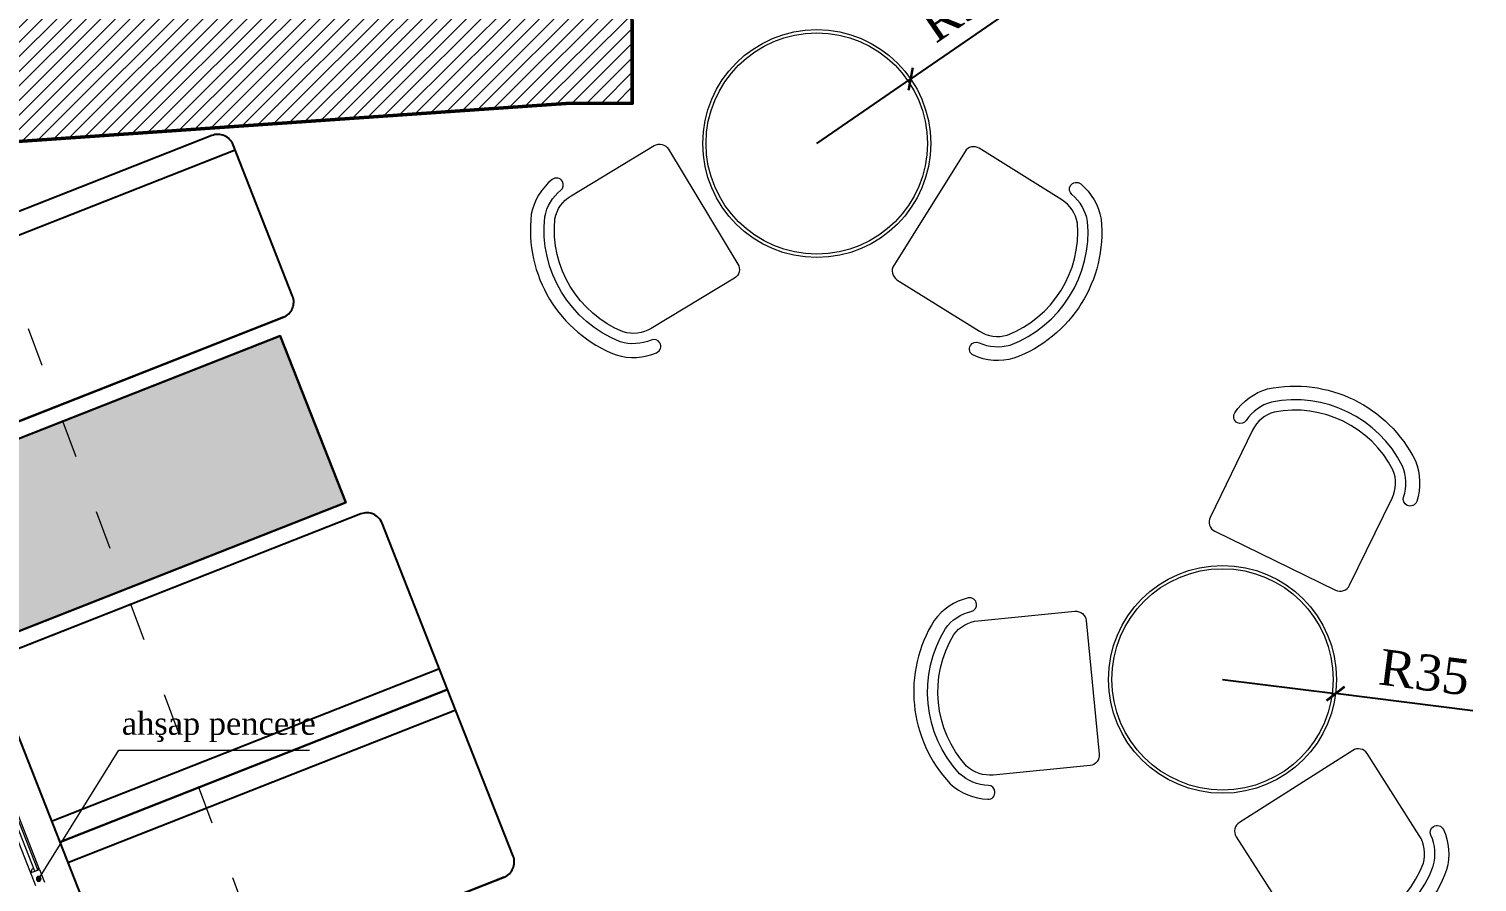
# Model space of a CAD drawing. Header units: millimetres. Extents: x 4980 to 19099, y 3891 to 5773.
# Drawn here: x 5413.5 to 5858.1, y 4809.1 to 5071.3 of the extents above; entities that cross this region are included whole.
import ezdxf

# ---------------------------------------------------------------- set-up
doc = ezdxf.new("R2010")
doc.units = ezdxf.units.MM
doc.linetypes.add('ACAD_ISO03W100', pattern=[30, 12, -18])
for name, color, linetype, lineweight in [('02_03 Sitzmöbel_Stift_Nr__7', 7, 'Continuous', 25), ('02_04 Tische_Stift_Nr__7', 7, 'Continuous', 25), ('a 0', 252, 'Continuous', 0), ('a 2', 132, 'Continuous', 20), ('a duvar', 84, 'Continuous', 50), ('a pencere 0', 252, 'Continuous', 0), ('a pencere cam', 121, 'Continuous', 0), ('a pencere doğrama', 41, 'Continuous', 20), ('a pencere görünüş', 62, 'Continuous', 9), ('no3_duvar tarama', 253, 'Continuous', 9), ('PLAN YAZI', 4, 'Continuous', 9)]:
    doc.layers.add(name, color=color, linetype=linetype, lineweight=lineweight)
for name, color, linetype, lineweight, true_color in [('02_04 Tische_Stift_Nr__23', 7, 'Continuous', 20, 0xa46651), ('no3_mermer gorunus on_Stift_Nr__32', 7, 'Continuous', 20, 0xffc58a), ('no3_tefris ön ince_Stift_Nr__194', 7, 'Continuous', 20, 0x3e007e)]:
    doc.layers.add(name, color=color, linetype=linetype, lineweight=lineweight, true_color=true_color)
doc.layers.add('Kıtc-002 Çizgi', color=7, linetype='Continuous')
doc.styles.add('ROMANSTW', font='georgia.ttf')
doc.styles.get("Standard").update_dxf_attribs({"font": 'stylu.ttf', "height": 10})
doc.dimstyles.new('M1', dxfattribs={"dimtxt": 11, "dimasz": 5, "dimexe": 2, "dimexo": 5, "dimgap": 3, "dimtad": 1, "dimdec": 1, "dimzin": 12, "dimdsep": 46, "dimtxsty": 'ROMANSTW', "dimblk": 'ARCHTICK', "dimcen": 0.09, "dimclrd": 251, "dimclre": 251, "dimclrt": 1, "dimadec": 0, "dimazin": 0, "dimtfac": 1, "dimtdec": 1, "dimtix": 1, "dimtmove": 0, "dimatfit": 3, "dimldrblk": 'ARCHTICK', "dimfxl": 1, "dimtolj": 1, "dimtzin": 0, "dimarcsym": 0})

# ---------------------------------------------------------------- blocks, each defined once
blk = doc.blocks.new('ththh')
at = {"layer": 'PLAN YAZI'}
h = blk.add_hatch(color=256, dxfattribs=at)
h.dxf.hatch_style = 1
edge = h.paths.add_edge_path()
edge.add_ellipse((-68255.92, -25917.14), major_axis=(-0.021, 0.888), ratio=0.6911, start_angle=0, end_angle=360)
for p, q in [((-68255.92, -25917.14), (-68231.35, -25877.67)), ((-68231.35, -25877.67), (-68172.76, -25877.66))]:
    blk.add_line(p, q, dxfattribs=at)
blk.add_ellipse((-68255.92, -25917.14), major_axis=(0, 0.888), ratio=0.6911, start_param=4.712389, end_param=10.995574, dxfattribs=at)
at = {"layer": 'PLAN YAZI', "insert": (-68230.4, -25865.89), "char_height": 7, "width": 63.3955, "attachment_point": 1}
blk.add_mtext('{\\fTimes New Roman|b0|i0|c162|p18;ahşap pencere}', dxfattribs=at)
blk = doc.blocks.new('Spangentisch')
at = {"layer": '02_04 Tische_Stift_Nr__7', "linetype": 'Continuous'}
for p, q in [((1.2, 0.6), (0, 0.6)), ((0, 0.6), (0, 0)), ((1.2, 0), (1.2, 0.6)), ((0, 0), (1.2, 0))]:
    blk.add_line(p, q, dxfattribs=at)
blk = doc.blocks.new('S2')
at = {"layer": 'no3_tefris ön ince_Stift_Nr__194', "linetype": 'Continuous', "flags": 128}
for points in [[(-366.36, 3123.35, 0.178701), (-357.54, 3126.97, 0.336852), (-353.17, 3171.56, 0.178701), (-361.12, 3176.83, -0.375565), (-362.74, 3179.09, -0.453948), (-360.15, 3180.95, -0.178701), (-349.76, 3174.06, -0.3419), (-354.67, 3123.85, -0.178701), (-366.2, 3119.12, -0.453948), (-368.39, 3121.44, -0.375565)], [(-363.24, 3173.97), (-392.93, 3176.87, 0.414214), (-396.4, 3174.02), (-400.42, 3132.94, 0.414214), (-397.57, 3129.47), (-367.88, 3126.56, 0.213422), (-359.69, 3129.31, 0.332144), (-355.73, 3169.69, 0.213422)]]:
    blk.add_lwpolyline(points, format="xyb", close=True, dxfattribs=at)
blk = doc.blocks.new('_ArchTick')
at = {"layer": 'Kıtc-002 Çizgi', "color": 0, "const_width": 0.15}
blk.add_lwpolyline([(-0.5, -0.5), (0.5, 0.5)], dxfattribs=at)
blk = doc.blocks.new('*D95')
at = {"layer": 'Defpoints', "color": 0, "transparency": 16777216}
for p in [(5684.21, 5055.92), (5655.38, 5036.07)]:
    blk.add_point(p, dxfattribs=at)
at = {"layer": 'no3_duvar tarama', "color": 251, "lineweight": -2, "transparency": 16777216}
for p in [(5719.21, 5080), (5655.38, 5036.07)]:
    blk.add_line(p, (5684.21, 5055.92), dxfattribs=at)
at = {"layer": 'no3_duvar tarama', "color": 251, "lineweight": -2, "transparency": 16777216, "xscale": 5, "yscale": 5, "zscale": 5, "rotation": 214.5375401963882}
blk.add_blockref('_ArchTick', (5684.21, 5055.92), dxfattribs=at)
at = {"layer": 'no3_duvar tarama', "color": 1, "transparency": 16777216, "insert": (5700.22, 5078.95), "char_height": 11, "attachment_point": 5, "rotation": 34.5375, "style": 'ROMANSTW'}
blk.add_mtext('\\A1;R35', dxfattribs=at)
blk = doc.blocks.new('*D96')
at = {"layer": 'Defpoints', "color": 0, "transparency": 16777216}
for p in [(5779.95, 4871.43), (5814.67, 4867.04)]:
    blk.add_point(p, dxfattribs=at)
at = {"layer": 'no3_duvar tarama', "color": 251, "lineweight": -2, "transparency": 16777216}
for p in [(5779.95, 4871.43), (5856.82, 4861.71)]:
    blk.add_line(p, (5814.67, 4867.04), dxfattribs=at)
at = {"layer": 'no3_duvar tarama', "color": 251, "lineweight": -2, "transparency": 16777216, "xscale": 5, "yscale": 5, "zscale": 5, "rotation": 172.7926994677498}
blk.add_blockref('_ArchTick', (5814.67, 4867.04), dxfattribs=at)
at = {"layer": 'no3_duvar tarama', "color": 1, "transparency": 16777216, "insert": (5841.95, 4873.56), "char_height": 11, "attachment_point": 5, "rotation": 352.7927, "style": 'ROMANSTW'}
blk.add_mtext('\\A1;R35', dxfattribs=at)

msp = doc.modelspace()

# ---------------------------------------------------------------- hatches: boundary and pattern name
at = {"layer": '02_04 Tische_Stift_Nr__23', "linetype": 'Continuous'}
msp.add_hatch(color=256, dxfattribs=at).paths.add_polyline_path([(5399.13, 4881.86), (5510.8, 4925.8), (5490.65, 4976.98), (5378.99, 4933.04)])
at = {"layer": 'no3_duvar tarama'}
h = msp.add_hatch(dxfattribs=at)
h.set_pattern_fill('ANSI31', color=256, style=0)
h.set_pattern_definition([(45, (77489.65, 25972.4954), (-2.24506403, 2.24506403), [])])
h.paths.add_polyline_path([(5392.29, 5035.47), (5339.92, 5016.07), (5331.54, 5012.96), (5315.7, 5006.78), (5281.87, 5093.4), (5293.19, 5097.81), (5299.33, 5082.04), (5371.06, 5106.85), (5541.43, 5099.14), (5545.31, 5115), (5598.57, 5099.83), (5598.74, 5048.43), (5578.32, 5048.36)])

# ---------------------------------------------------------------- linework, layer by layer
at = {"layer": '02_03 Sitzmöbel_Stift_Nr__7', "linetype": 'Continuous'}
for p, q in [((5476.79, 5034.05), (5357.68, 4987.18)), ((5491.61, 4982.73), (5377.16, 4937.69)), ((5515.42, 4922.25), (5400.96, 4877.2)), ((5539.53, 4874.62), (5420.43, 4827.74)), ((5422.92, 4821.4), (5542.03, 4868.27)), ((5422.92, 4821.4), (5542.03, 4868.27)), ((5544.52, 4861.96), (5425.41, 4815.08)), ((5559.34, 4810.64), (5444.89, 4765.6))]:
    msp.add_line(p, q, dxfattribs=at)
msp.add_lwpolyline([(5377.16, 4937.69), (5491.61, 4982.73, 0.414214), (5494.44, 4989.22), (5476.14, 5035.71, 0.414214), (5469.65, 5038.54), (5355.2, 4993.49), (5377.16, 4937.69)], format="xyb", close=True, dxfattribs=at)
at = {"layer": '02_03 Sitzmöbel_Stift_Nr__7', "linetype": 'Continuous', "flags": 128}
for points in [[(5422.92, 4821.4), (5542.03, 4868.27), (5521.9, 4919.43, 0.414214), (5515.42, 4922.25), (5400.96, 4877.2)], [(5444.89, 4765.6), (5559.34, 4810.64, 0.414214), (5562.16, 4817.12), (5542.03, 4868.27), (5422.92, 4821.4)]]:
    msp.add_lwpolyline(points, format="xyb", close=True, dxfattribs=at)
at = {"layer": '02_04 Tische_Stift_Nr__7', "linetype": 'Continuous', "flags": 128}
msp.add_lwpolyline([(5399.13, 4881.86), (5510.8, 4925.8), (5490.65, 4976.98), (5378.99, 4933.04)], close=True, dxfattribs=at)
at = {"layer": 'a 2', "linetype": 'ACAD_ISO03W100', "elevation": -0.53}
msp.add_lwpolyline([(5392.29, 5035.47), (5533.01, 4657.03)], dxfattribs=at)
at = {"layer": 'a duvar', "elevation": -0.53}
msp.add_lwpolyline([(5281.87, 5093.4), (5293.19, 5097.81), (5299.33, 5082.04), (5371.06, 5106.85), (5541.43, 5099.14), (5545.31, 5115), (5598.57, 5099.83), (5598.74, 5048.43), (5578.32, 5048.36), (5392.29, 5035.47), (5339.92, 5016.07), (5331.54, 5012.96), (5315.7, 5006.78), (5281.87, 5093.4)], dxfattribs=at)
at = {"layer": 'a pencere 0', "elevation": -0.53}
msp.add_lwpolyline([(5416.71, 4813.04), (5416.07, 4813.32)], dxfattribs=at)
msp.add_lwpolyline([(5416.71, 4813.04), (5416.07, 4813.32)], dxfattribs=at)
at = {"layer": 'a pencere cam', "elevation": -0.53}
for points in [[(5415.32, 4812.49), (5402.32, 4845.52)], [(5416.25, 4812.85), (5403.25, 4845.89)]]:
    msp.add_lwpolyline(points, dxfattribs=at)
at = {"layer": 'a pencere doğrama', "elevation": -0.53}
for points in [[(5414.49, 4813.23), (5413.92, 4811.94)], [(5414.49, 4813.23), (5413.92, 4811.94)], [(5413.92, 4811.94), (5416.71, 4813.04)], [(5413.92, 4811.94), (5416.71, 4813.04)], [(5413.92, 4811.94), (5416.25, 4812.85)], [(5413.92, 4811.94), (5416.25, 4812.85)], [(5413.92, 4811.94), (5415.45, 4808.04)], [(5414.49, 4813.23), (5414.95, 4813.42)], [(5414.49, 4813.23), (5414.95, 4813.42)], [(5416.25, 4812.85), (5416.71, 4813.04)], [(5416.25, 4812.85), (5416.71, 4813.04)], [(5416.71, 4813.04), (5418.25, 4809.14)]]:
    msp.add_lwpolyline(points, dxfattribs=at)
at = {"layer": 'a pencere görünüş', "elevation": -0.53}
for points in [[(5400.92, 4844.97), (5413.92, 4811.94)], [(5416.71, 4813.04), (5403.71, 4846.07)]]:
    msp.add_lwpolyline(points, dxfattribs=at)
at = {"layer": 'no3_mermer gorunus on_Stift_Nr__32', "linetype": 'Continuous'}
for centre, radius in [((5655.38, 5036.07), 35), ((5655.38, 5036.07), 34), ((5779.95, 4871.43), 35), ((5779.95, 4871.43), 34)]:
    msp.add_circle(centre, radius, dxfattribs=at)

# ---------------------------------------------------------------- block references
at = {"layer": '02_04 Tische_Stift_Nr__7', "linetype": 'Continuous', "xscale": -100, "yscale": 91.66666666666755, "zscale": 100, "rotation": 21.4819515917962}
msp.add_blockref('Spangentisch', (5510.8, 4925.8), dxfattribs=at)
at = {"layer": 'a 0'}
msp.add_blockref('ththh', (73672.39, 30727.3, -0.53), dxfattribs=at)
at = {"layer": 'no3_duvar tarama', "xscale": -1, "rotation": 25.50290489520253}
msp.add_blockref('S2', (6618.65, 1998.94), dxfattribs=at)
at = {"layer": 'no3_duvar tarama'}
for p, rotation in [((4641.69, 2015.39), 333.5432376362764), ((8890.76, 4182.3), 69.60337966616542), ((3564.45, 2581.53), 308.040332741074)]:
    msp.add_blockref('S2', p, dxfattribs=dict(at, rotation=rotation))
at = {"layer": 'no3_duvar tarama', "xscale": -1}
msp.add_blockref('S2', (5341.7, 1715.48), dxfattribs=at)

# ---------------------------------------------------------------- dimensions: what is measured, and where the dimension line sits
at = {"layer": 'no3_duvar tarama'}
for center, mpoint, picture, middle in [((5655.38, 5036.07), (5684.21, 5055.92), '*D95', (5700.22, 5078.95)), ((5779.95, 4871.43), (5814.67, 4867.04), '*D96', (5841.95, 4873.56))]:
    dim = msp.add_radius_dim(center=center, mpoint=mpoint, dimstyle='M1', dxfattribs=at)
    dim.commit()
    dim.dimension.update_dxf_attribs({"geometry": picture, "text_midpoint": middle})

doc.saveas('drawing.dxf')
